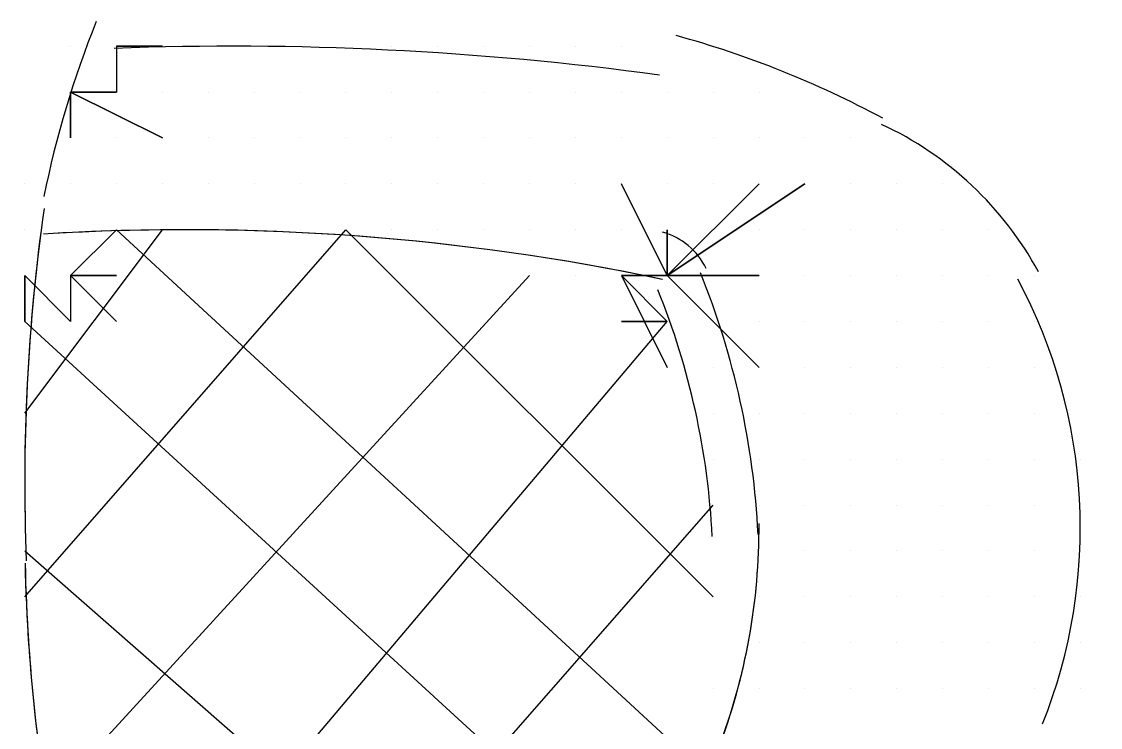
# Model space of a CAD drawing. Header units: millimetres. Extents: x 14 to 406, y 10 to 287.
# Drawn here: x 331.326 to 332.321, y 135.826 to 136.477 of the extents above; entities that cross this region are included whole.
import ezdxf

# ---------------------------------------------------------------- set-up
doc = ezdxf.new("R2010")
doc.units = ezdxf.units.MM
doc.header["$MEASUREMENT"] = 0
doc.layers.get('0').update_dxf_attribs({"linetype": 'CONTINUOUS'})

msp = doc.modelspace()

# ---------------------------------------------------------------- linework, layer by layer
at = {"color": 0, "linetype": 'Continuous', "lineweight": 25, "true_color": 0x000007}
for p, q in [((331.37121, 136.45444), (331.37121, 136.45444)), ((331.37121, 136.45444), (331.37121, 136.45444)), ((331.41355, 136.45444), (331.41355, 136.45444)), ((331.41355, 136.45444), (331.41355, 136.45444)), ((331.41355, 136.45444), (331.41355, 136.45444)), ((331.41355, 136.45444), (331.41355, 136.45444)), ((331.45588, 136.45444), (331.45588, 136.45444)), ((331.45588, 136.45444), (331.45588, 136.45444)), ((331.45588, 136.45444), (331.45588, 136.45444)), ((331.45588, 136.45444), (331.45588, 136.45444)), ((331.49821, 136.45444), (331.49821, 136.45444)), ((331.49821, 136.45444), (331.49821, 136.45444)), ((331.49821, 136.45444), (331.49821, 136.45444)), ((331.54055, 136.45444), (331.54055, 136.45444)), ((331.54055, 136.45444), (331.54055, 136.45444)), ((331.54055, 136.45444), (331.54055, 136.45444)), ((331.54055, 136.45444), (331.54055, 136.45444)), ((331.58288, 136.45444), (331.58288, 136.45444)), ((331.58288, 136.45444), (331.58288, 136.45444)), ((331.58288, 136.45444), (331.58288, 136.45444)), ((331.58288, 136.45444), (331.58288, 136.45444)), ((331.62521, 136.45444), (331.62521, 136.45444)), ((331.62521, 136.45444), (331.62521, 136.45444)), ((331.62521, 136.45444), (331.62521, 136.45444)), ((331.62521, 136.45444), (331.62521, 136.45444)), ((331.66755, 136.45444), (331.66755, 136.45444)), ((331.66755, 136.45444), (331.66755, 136.45444)), ((331.66755, 136.45444), (331.66755, 136.45444)), ((331.70988, 136.45444), (331.70988, 136.45444)), ((331.70988, 136.45444), (331.70988, 136.45444)), ((331.70988, 136.45444), (331.70988, 136.45444)), ((331.70988, 136.45444), (331.70988, 136.45444)), ((331.75221, 136.45444), (331.75221, 136.45444)), ((331.75221, 136.45444), (331.75221, 136.45444)), ((331.75221, 136.45444), (331.75221, 136.45444)), ((331.75221, 136.45444), (331.75221, 136.45444)), ((331.79455, 136.45444), (331.79455, 136.45444)), ((331.79455, 136.45444), (331.79455, 136.45444)), ((331.83688, 136.45444), (331.83688, 136.45444)), ((331.87921, 136.45444), (331.87921, 136.45444)), ((331.37121, 136.41211), (331.37121, 136.41211)), ((331.37121, 136.41211), (331.37121, 136.41211)), ((331.37121, 136.41211), (331.37121, 136.41211)), ((331.41355, 136.41211), (331.41355, 136.41211)), ((331.41355, 136.41211), (331.41355, 136.41211)), ((331.41355, 136.41211), (331.41355, 136.41211)), ((331.41355, 136.41211), (331.41355, 136.41211)), ((331.41355, 136.41211), (331.41355, 136.41211)), ((331.45588, 136.41211), (331.45588, 136.41211)), ((331.45588, 136.41211), (331.45588, 136.41211)), ((331.45588, 136.41211), (331.45588, 136.41211)), ((331.49821, 136.41211), (331.49821, 136.41211)), ((331.49821, 136.41211), (331.49821, 136.41211)), ((331.49821, 136.41211), (331.49821, 136.41211)), ((331.49821, 136.41211), (331.49821, 136.41211)), ((331.54055, 136.41211), (331.54055, 136.41211)), ((331.54055, 136.41211), (331.54055, 136.41211)), ((331.54055, 136.41211), (331.54055, 136.41211)), ((331.54055, 136.41211), (331.54055, 136.41211)), ((331.58288, 136.41211), (331.58288, 136.41211)), ((331.58288, 136.41211), (331.58288, 136.41211)), ((331.58288, 136.41211), (331.58288, 136.41211)), ((331.58288, 136.41211), (331.58288, 136.41211)), ((331.62521, 136.41211), (331.62521, 136.41211)), ((331.62521, 136.41211), (331.62521, 136.41211)), ((331.62521, 136.41211), (331.62521, 136.41211)), ((331.62521, 136.41211), (331.62521, 136.41211)), ((331.62521, 136.41211), (331.62521, 136.41211)), ((331.66755, 136.41211), (331.66755, 136.41211)), ((331.66755, 136.41211), (331.66755, 136.41211)), ((331.66755, 136.41211), (331.66755, 136.41211)), ((331.66755, 136.41211), (331.66755, 136.41211)), ((331.70988, 136.41211), (331.70988, 136.41211)), ((331.70988, 136.41211), (331.70988, 136.41211)), ((331.70988, 136.41211), (331.70988, 136.41211)), ((331.70988, 136.41211), (331.70988, 136.41211)), ((331.75221, 136.41211), (331.75221, 136.41211)), ((331.75221, 136.41211), (331.75221, 136.41211)), ((331.75221, 136.41211), (331.75221, 136.41211)), ((331.75221, 136.41211), (331.75221, 136.41211)), ((331.79455, 136.41211), (331.79455, 136.41211)), ((331.79455, 136.41211), (331.79455, 136.41211)), ((331.79455, 136.41211), (331.79455, 136.41211)), ((331.79455, 136.41211), (331.79455, 136.41211)), ((331.83688, 136.41211), (331.83688, 136.41211)), ((331.83688, 136.41211), (331.83688, 136.41211)), ((331.83688, 136.41211), (331.83688, 136.41211)), ((331.83688, 136.41211), (331.83688, 136.41211)), ((331.87921, 136.41211), (331.87921, 136.41211)), ((331.87921, 136.41211), (331.87921, 136.41211)), ((331.87921, 136.41211), (331.87921, 136.41211)), ((331.87921, 136.41211), (331.87921, 136.41211)), ((331.92155, 136.41211), (331.92155, 136.41211)), ((331.92155, 136.41211), (331.92155, 136.41211)), ((331.92155, 136.41211), (331.92155, 136.41211)), ((331.92155, 136.41211), (331.92155, 136.41211)), ((331.96388, 136.41211), (331.96388, 136.41211)), ((331.96388, 136.41211), (331.96388, 136.41211)), ((331.96388, 136.41211), (331.96388, 136.41211)), ((332.00621, 136.41211), (332.00621, 136.41211)), ((332.00621, 136.41211), (332.00621, 136.41211)), ((331.37121, 136.36977), (331.37121, 136.36977)), ((331.37121, 136.36977), (331.37121, 136.36977)), ((331.37121, 136.36977), (331.37121, 136.36977)), ((331.37121, 136.36977), (331.37121, 136.36977)), ((331.41355, 136.36977), (331.41355, 136.36977)), ((331.41355, 136.36977), (331.41355, 136.36977)), ((331.41355, 136.36977), (331.41355, 136.36977)), ((331.41355, 136.36977), (331.41355, 136.36977)), ((331.45588, 136.36977), (331.45588, 136.36977)), ((331.45588, 136.36977), (331.45588, 136.36977)), ((331.45588, 136.36977), (331.45588, 136.36977)), ((331.49821, 136.36977), (331.49821, 136.36977)), ((331.49821, 136.36977), (331.49821, 136.36977)), ((331.49821, 136.36977), (331.49821, 136.36977)), ((331.49821, 136.36977), (331.49821, 136.36977)), ((331.54055, 136.36977), (331.54055, 136.36977)), ((331.54055, 136.36977), (331.54055, 136.36977)), ((331.54055, 136.36977), (331.54055, 136.36977)), ((331.54055, 136.36977), (331.54055, 136.36977)), ((331.58288, 136.36977), (331.58288, 136.36977)), ((331.58288, 136.36977), (331.58288, 136.36977)), ((331.58288, 136.36977), (331.58288, 136.36977)), ((331.58288, 136.36977), (331.58288, 136.36977)), ((331.62521, 136.36977), (331.62521, 136.36977)), ((331.62521, 136.36977), (331.62521, 136.36977)), ((331.62521, 136.36977), (331.62521, 136.36977)), ((331.66755, 136.36977), (331.66755, 136.36977)), ((331.66755, 136.36977), (331.66755, 136.36977)), ((331.66755, 136.36977), (331.66755, 136.36977)), ((331.66755, 136.36977), (331.66755, 136.36977)), ((331.70988, 136.36977), (331.70988, 136.36977)), ((331.70988, 136.36977), (331.70988, 136.36977)), ((331.70988, 136.36977), (331.70988, 136.36977)), ((331.70988, 136.36977), (331.70988, 136.36977)), ((331.75221, 136.36977), (331.75221, 136.36977)), ((331.75221, 136.36977), (331.75221, 136.36977)), ((331.75221, 136.36977), (331.75221, 136.36977)), ((331.75221, 136.36977), (331.75221, 136.36977)), ((331.79455, 136.36977), (331.79455, 136.36977)), ((331.79455, 136.36977), (331.79455, 136.36977)), ((331.79455, 136.36977), (331.79455, 136.36977)), ((331.83688, 136.36977), (331.83688, 136.36977)), ((331.83688, 136.36977), (331.83688, 136.36977)), ((331.83688, 136.36977), (331.83688, 136.36977)), ((331.83688, 136.36977), (331.83688, 136.36977)), ((331.87921, 136.36977), (331.87921, 136.36977)), ((331.87921, 136.36977), (331.87921, 136.36977)), ((331.87921, 136.36977), (331.87921, 136.36977)), ((331.87921, 136.36977), (331.87921, 136.36977)), ((331.92155, 136.36977), (331.92155, 136.36977)), ((331.92155, 136.36977), (331.92155, 136.36977)), ((331.92155, 136.36977), (331.92155, 136.36977)), ((331.92155, 136.36977), (331.92155, 136.36977)), ((331.96388, 136.36977), (331.96388, 136.36977)), ((331.96388, 136.36977), (331.96388, 136.36977)), ((331.96388, 136.36977), (331.96388, 136.36977)), ((332.00621, 136.36977), (332.00621, 136.36977)), ((332.00621, 136.36977), (332.00621, 136.36977)), ((332.00621, 136.36977), (332.00621, 136.36977)), ((332.00621, 136.36977), (332.00621, 136.36977)), ((332.04855, 136.36977), (332.04855, 136.36977)), ((332.04855, 136.36977), (332.04855, 136.36977)), ((332.04855, 136.36977), (332.04855, 136.36977)), ((332.04855, 136.36977), (332.04855, 136.36977)), ((332.09088, 136.36977), (332.09088, 136.36977)), ((332.09088, 136.36977), (332.09088, 136.36977)), ((331.32888, 136.32744), (331.32888, 136.32744)), ((331.37121, 136.32744), (331.37121, 136.32744)), ((331.37121, 136.32744), (331.37121, 136.32744)), ((331.37121, 136.32744), (331.37121, 136.32744)), ((331.37121, 136.32744), (331.37121, 136.32744)), ((331.41355, 136.32744), (331.41355, 136.32744)), ((331.41355, 136.32744), (331.41355, 136.32744)), ((331.41355, 136.32744), (331.41355, 136.32744)), ((331.41355, 136.32744), (331.41355, 136.32744)), ((331.45588, 136.32744), (331.45588, 136.32744)), ((331.45588, 136.32744), (331.45588, 136.32744)), ((331.45588, 136.32744), (331.45588, 136.32744)), ((331.45588, 136.32744), (331.45588, 136.32744)), ((331.49821, 136.32744), (331.49821, 136.32744)), ((331.49821, 136.32744), (331.49821, 136.32744)), ((331.49821, 136.32744), (331.49821, 136.32744)), ((331.49821, 136.32744), (331.49821, 136.32744)), ((331.54055, 136.32744), (331.54055, 136.32744)), ((331.54055, 136.32744), (331.54055, 136.32744)), ((331.54055, 136.32744), (331.54055, 136.32744)), ((331.54055, 136.32744), (331.54055, 136.32744)), ((331.58288, 136.32744), (331.58288, 136.32744)), ((331.58288, 136.32744), (331.58288, 136.32744)), ((331.58288, 136.32744), (331.58288, 136.32744)), ((331.58288, 136.32744), (331.58288, 136.32744)), ((331.62521, 136.32744), (331.62521, 136.32744)), ((331.62521, 136.32744), (331.62521, 136.32744)), ((331.62521, 136.32744), (331.62521, 136.32744)), ((331.62521, 136.32744), (331.62521, 136.32744)), ((331.66755, 136.32744), (331.66755, 136.32744)), ((331.66755, 136.32744), (331.66755, 136.32744)), ((331.66755, 136.32744), (331.66755, 136.32744)), ((331.66755, 136.32744), (331.66755, 136.32744)), ((331.70988, 136.32744), (331.70988, 136.32744)), ((331.70988, 136.32744), (331.70988, 136.32744)), ((331.70988, 136.32744), (331.70988, 136.32744)), ((331.70988, 136.32744), (331.70988, 136.32744)), ((331.75221, 136.32744), (331.75221, 136.32744)), ((331.75221, 136.32744), (331.75221, 136.32744)), ((331.75221, 136.32744), (331.75221, 136.32744)), ((331.75221, 136.32744), (331.75221, 136.32744)), ((331.79455, 136.32744), (331.79455, 136.32744)), ((331.79455, 136.32744), (331.79455, 136.32744)), ((331.79455, 136.32744), (331.79455, 136.32744)), ((331.79455, 136.32744), (331.79455, 136.32744)), ((331.83688, 136.32744), (331.83688, 136.32744)), ((331.83688, 136.32744), (331.83688, 136.32744)), ((331.83688, 136.32744), (331.83688, 136.32744)), ((331.83688, 136.32744), (331.83688, 136.32744)), ((331.87921, 136.32744), (331.87921, 136.32744)), ((331.87921, 136.32744), (331.87921, 136.32744)), ((331.87921, 136.32744), (331.87921, 136.32744)), ((331.87921, 136.32744), (331.87921, 136.32744)), ((331.92155, 136.32744), (331.92155, 136.32744)), ((331.92155, 136.32744), (331.92155, 136.32744)), ((331.92155, 136.32744), (331.92155, 136.32744)), ((331.92155, 136.32744), (331.92155, 136.32744)), ((331.92155, 136.32744), (331.92155, 136.32744)), ((331.96388, 136.32744), (331.96388, 136.32744)), ((331.96388, 136.32744), (331.96388, 136.32744)), ((331.96388, 136.32744), (331.96388, 136.32744)), ((331.96388, 136.32744), (331.96388, 136.32744)), ((332.00621, 136.32744), (332.00621, 136.32744)), ((332.00621, 136.32744), (332.00621, 136.32744)), ((332.00621, 136.32744), (332.00621, 136.32744)), ((332.00621, 136.32744), (332.00621, 136.32744)), ((332.00621, 136.32744), (332.00621, 136.32744)), ((332.04855, 136.32744), (332.04855, 136.32744)), ((332.04855, 136.32744), (332.04855, 136.32744)), ((332.04855, 136.32744), (332.04855, 136.32744)), ((332.04855, 136.32744), (332.04855, 136.32744)), ((332.09088, 136.32744), (332.09088, 136.32744)), ((332.09088, 136.32744), (332.09088, 136.32744)), ((332.09088, 136.32744), (332.09088, 136.32744)), ((332.09088, 136.32744), (332.09088, 136.32744)), ((332.13321, 136.32744), (332.13321, 136.32744)), ((332.13321, 136.32744), (332.13321, 136.32744)), ((332.13321, 136.32744), (332.13321, 136.32744)), ((332.13321, 136.32744), (332.13321, 136.32744)), ((332.17555, 136.32744), (332.17555, 136.32744)), ((331.32888, 136.28511), (331.32888, 136.28511)), ((331.32888, 136.28511), (331.32888, 136.28511)), ((331.32888, 136.11577), (331.45588, 136.28511)), ((331.32888, 135.94644), (331.62521, 136.28511)), ((331.37121, 136.28511), (331.37121, 136.28511)), ((331.37121, 136.28511), (331.37121, 136.28511)), ((331.37121, 136.28511), (331.37121, 136.28511)), ((331.37121, 136.28511), (331.37121, 136.28511)), ((331.41355, 136.28511), (331.41355, 136.28511)), ((331.41355, 136.28511), (331.41355, 136.28511)), ((331.41355, 136.28511), (331.41355, 136.28511)), ((331.41355, 136.28511), (331.96388, 135.77711)), ((331.45588, 136.28511), (331.45588, 136.28511)), ((331.45588, 136.28511), (331.45588, 136.28511)), ((331.45588, 136.28511), (331.45588, 136.28511)), ((331.45588, 136.28511), (331.45588, 136.28511)), ((331.49821, 136.28511), (331.49821, 136.28511)), ((331.49821, 136.28511), (331.49821, 136.28511)), ((331.49821, 136.28511), (331.49821, 136.28511)), ((331.49821, 136.28511), (331.49821, 136.28511)), ((331.54055, 136.28511), (331.54055, 136.28511)), ((331.54055, 136.28511), (331.54055, 136.28511)), ((331.54055, 136.28511), (331.54055, 136.28511)), ((331.54055, 136.28511), (331.54055, 136.28511)), ((331.58288, 136.28511), (331.58288, 136.28511)), ((331.58288, 136.28511), (331.58288, 136.28511)), ((331.58288, 136.28511), (331.58288, 136.28511)), ((331.62521, 136.28511), (331.62521, 136.28511)), ((331.62521, 136.28511), (331.62521, 136.28511)), ((331.62521, 136.28511), (331.62521, 136.28511)), ((331.62521, 136.28511), (331.62521, 136.28511)), ((331.62521, 136.28511), (331.96388, 135.94644)), ((331.66755, 136.28511), (331.66755, 136.28511)), ((331.66755, 136.28511), (331.66755, 136.28511)), ((331.66755, 136.28511), (331.66755, 136.28511)), ((331.66755, 136.28511), (331.66755, 136.28511)), ((331.70988, 136.28511), (331.70988, 136.28511)), ((331.70988, 136.28511), (331.70988, 136.28511)), ((331.70988, 136.28511), (331.70988, 136.28511)), ((331.70988, 136.28511), (331.70988, 136.28511)), ((331.75221, 136.28511), (331.75221, 136.28511)), ((331.75221, 136.28511), (331.75221, 136.28511)), ((331.75221, 136.28511), (331.75221, 136.28511)), ((331.79455, 136.28511), (331.79455, 136.28511)), ((331.79455, 136.28511), (331.79455, 136.28511)), ((331.79455, 136.28511), (331.79455, 136.28511)), ((331.79455, 136.28511), (331.79455, 136.28511)), ((331.83688, 136.28511), (331.83688, 136.28511)), ((331.83688, 136.28511), (331.83688, 136.28511)), ((331.83688, 136.28511), (331.83688, 136.28511)), ((331.83688, 136.28511), (331.83688, 136.28511)), ((331.87921, 136.28511), (331.87921, 136.28511)), ((331.87921, 136.28511), (331.87921, 136.28511)), ((331.87921, 136.28511), (331.87921, 136.28511)), ((331.87921, 136.28511), (331.87921, 136.28511)), ((331.92155, 136.28511), (331.92155, 136.28511)), ((331.92155, 136.28511), (331.92155, 136.28511)), ((331.92155, 136.28511), (331.92155, 136.28511)), ((331.96388, 136.28511), (331.96388, 136.28511)), ((331.96388, 136.28511), (331.96388, 136.28511)), ((331.96388, 136.28511), (331.96388, 136.28511)), ((331.96388, 136.28511), (331.96388, 136.28511)), ((332.00621, 136.28511), (332.00621, 136.28511)), ((332.00621, 136.28511), (332.00621, 136.28511)), ((332.00621, 136.28511), (332.00621, 136.28511)), ((332.00621, 136.28511), (332.00621, 136.28511)), ((332.04855, 136.28511), (332.04855, 136.28511)), ((332.04855, 136.28511), (332.04855, 136.28511)), ((332.04855, 136.28511), (332.04855, 136.28511)), ((332.04855, 136.28511), (332.04855, 136.28511)), ((332.09088, 136.28511), (332.09088, 136.28511)), ((332.09088, 136.28511), (332.09088, 136.28511)), ((332.09088, 136.28511), (332.09088, 136.28511)), ((332.13321, 136.28511), (332.13321, 136.28511)), ((332.13321, 136.28511), (332.13321, 136.28511)), ((332.13321, 136.28511), (332.13321, 136.28511)), ((332.13321, 136.28511), (332.13321, 136.28511)), ((332.17555, 136.28511), (332.17555, 136.28511)), ((332.17555, 136.28511), (332.17555, 136.28511)), ((332.17555, 136.28511), (332.17555, 136.28511)), ((332.17555, 136.28511), (332.17555, 136.28511)), ((332.21788, 136.28511), (332.21788, 136.28511)), ((331.32888, 135.73477), (331.79455, 136.24277)), ((331.79455, 136.24277), (331.79455, 136.24277)), ((331.83688, 136.24277), (331.83688, 136.24277)), ((331.83688, 136.24277), (331.83688, 136.24277)), ((331.83688, 136.24277), (331.83688, 136.24277)), ((331.83688, 136.24277), (331.83688, 136.24277)), ((331.87921, 136.24277), (331.87921, 136.24277)), ((331.87921, 136.24277), (331.87921, 136.24277)), ((331.87921, 136.24277), (331.87921, 136.24277)), ((331.87921, 136.24277), (331.87921, 136.24277)), ((331.87921, 136.24277), (331.92155, 136.15811)), ((331.92155, 136.24277), (331.92155, 136.24277)), ((331.92155, 136.24277), (331.92155, 136.24277)), ((331.92155, 136.24277), (331.92155, 136.24277)), ((331.96388, 136.24277), (331.96388, 136.24277)), ((331.96388, 136.24277), (331.96388, 136.24277)), ((331.96388, 136.24277), (331.96388, 136.24277)), ((331.96388, 136.24277), (331.96388, 136.24277)), ((332.00621, 136.24277), (332.00621, 136.24277)), ((332.00621, 136.24277), (332.00621, 136.24277)), ((332.00621, 136.24277), (332.00621, 136.24277)), ((332.00621, 136.24277), (332.00621, 136.24277)), ((332.04855, 136.24277), (332.04855, 136.24277)), ((332.04855, 136.24277), (332.04855, 136.24277)), ((332.04855, 136.24277), (332.04855, 136.24277)), ((332.04855, 136.24277), (332.04855, 136.24277)), ((332.09088, 136.24277), (332.09088, 136.24277)), ((332.09088, 136.24277), (332.09088, 136.24277)), ((332.09088, 136.24277), (332.09088, 136.24277)), ((332.09088, 136.24277), (332.09088, 136.24277)), ((332.13321, 136.24277), (332.13321, 136.24277)), ((332.13321, 136.24277), (332.13321, 136.24277)), ((332.13321, 136.24277), (332.13321, 136.24277)), ((332.13321, 136.24277), (332.13321, 136.24277)), ((332.17555, 136.24277), (332.17555, 136.24277)), ((332.17555, 136.24277), (332.17555, 136.24277)), ((332.17555, 136.24277), (332.17555, 136.24277)), ((332.17555, 136.24277), (332.17555, 136.24277)), ((332.21788, 136.24277), (332.21788, 136.24277)), ((332.21788, 136.24277), (332.21788, 136.24277)), ((332.21788, 136.24277), (332.21788, 136.24277)), ((332.26021, 136.24277), (332.26021, 136.24277)), ((331.32888, 136.20044), (331.83688, 135.73477)), ((331.45588, 135.65011), (331.92155, 136.20044)), ((331.87921, 136.20044), (331.87921, 136.20044)), ((331.92155, 136.20044), (331.92155, 136.20044)), ((331.96388, 136.20044), (331.96388, 136.20044)), ((331.96388, 136.20044), (331.96388, 136.20044)), ((331.96388, 136.20044), (331.96388, 136.20044)), ((331.96388, 136.20044), (331.96388, 136.20044)), ((332.00621, 136.20044), (332.00621, 136.20044)), ((332.00621, 136.20044), (332.00621, 136.20044)), ((332.00621, 136.20044), (332.00621, 136.20044)), ((332.00621, 136.20044), (332.00621, 136.20044)), ((332.04855, 136.20044), (332.04855, 136.20044)), ((332.04855, 136.20044), (332.04855, 136.20044)), ((332.04855, 136.20044), (332.04855, 136.20044)), ((332.09088, 136.20044), (332.09088, 136.20044)), ((332.09088, 136.20044), (332.09088, 136.20044)), ((332.09088, 136.20044), (332.09088, 136.20044)), ((332.09088, 136.20044), (332.09088, 136.20044)), ((332.13321, 136.20044), (332.13321, 136.20044)), ((332.13321, 136.20044), (332.13321, 136.20044)), ((332.13321, 136.20044), (332.13321, 136.20044)), ((332.13321, 136.20044), (332.13321, 136.20044)), ((332.17555, 136.20044), (332.17555, 136.20044)), ((332.17555, 136.20044), (332.17555, 136.20044)), ((332.17555, 136.20044), (332.17555, 136.20044)), ((332.17555, 136.20044), (332.17555, 136.20044)), ((332.21788, 136.20044), (332.21788, 136.20044)), ((332.21788, 136.20044), (332.21788, 136.20044)), ((332.21788, 136.20044), (332.21788, 136.20044)), ((332.26021, 136.20044), (332.26021, 136.20044)), ((332.26021, 136.20044), (332.26021, 136.20044)), ((331.96388, 136.15811), (331.96388, 136.15811)), ((331.96388, 136.15811), (331.96388, 136.15811)), ((331.96388, 136.15811), (331.96388, 136.15811)), ((332.00621, 136.15811), (332.00621, 136.15811)), ((332.00621, 136.15811), (332.00621, 136.15811)), ((332.00621, 136.15811), (332.00621, 136.15811)), ((332.00621, 136.15811), (332.00621, 136.15811)), ((332.04855, 136.15811), (332.04855, 136.15811)), ((332.04855, 136.15811), (332.04855, 136.15811)), ((332.04855, 136.15811), (332.04855, 136.15811)), ((332.09088, 136.15811), (332.09088, 136.15811)), ((332.09088, 136.15811), (332.09088, 136.15811)), ((332.09088, 136.15811), (332.09088, 136.15811)), ((332.09088, 136.15811), (332.09088, 136.15811)), ((332.13321, 136.15811), (332.13321, 136.15811)), ((332.13321, 136.15811), (332.13321, 136.15811)), ((332.13321, 136.15811), (332.13321, 136.15811)), ((332.13321, 136.15811), (332.13321, 136.15811)), ((332.17555, 136.15811), (332.17555, 136.15811)), ((332.17555, 136.15811), (332.17555, 136.15811)), ((332.17555, 136.15811), (332.17555, 136.15811)), ((332.17555, 136.15811), (332.17555, 136.15811)), ((332.21788, 136.15811), (332.21788, 136.15811)), ((332.21788, 136.15811), (332.21788, 136.15811)), ((332.21788, 136.15811), (332.21788, 136.15811)), ((332.26021, 136.15811), (332.26021, 136.15811)), ((332.26021, 136.15811), (332.26021, 136.15811)), ((332.26021, 136.15811), (332.26021, 136.15811)), ((331.96388, 136.11577), (331.96388, 136.11577)), ((331.96388, 136.11577), (331.96388, 136.11577)), ((332.00621, 136.11577), (332.00621, 136.11577)), ((332.00621, 136.11577), (332.00621, 136.11577)), ((332.00621, 136.11577), (332.00621, 136.11577)), ((332.04855, 136.11577), (332.04855, 136.11577)), ((332.04855, 136.11577), (332.04855, 136.11577)), ((332.04855, 136.11577), (332.04855, 136.11577)), ((332.04855, 136.11577), (332.04855, 136.11577)), ((332.09088, 136.11577), (332.09088, 136.11577)), ((332.09088, 136.11577), (332.09088, 136.11577)), ((332.09088, 136.11577), (332.09088, 136.11577)), ((332.09088, 136.11577), (332.09088, 136.11577)), ((332.13321, 136.11577), (332.13321, 136.11577)), ((332.13321, 136.11577), (332.13321, 136.11577)), ((332.13321, 136.11577), (332.13321, 136.11577)), ((332.13321, 136.11577), (332.13321, 136.11577)), ((332.13321, 136.11577), (332.13321, 136.11577)), ((332.17555, 136.11577), (332.17555, 136.11577)), ((332.17555, 136.11577), (332.17555, 136.11577)), ((332.17555, 136.11577), (332.17555, 136.11577)), ((332.21788, 136.11577), (332.21788, 136.11577)), ((332.21788, 136.11577), (332.21788, 136.11577)), ((332.21788, 136.11577), (332.21788, 136.11577)), ((332.21788, 136.11577), (332.21788, 136.11577)), ((332.26021, 136.11577), (332.26021, 136.11577)), ((332.26021, 136.11577), (332.26021, 136.11577)), ((332.26021, 136.11577), (332.26021, 136.11577)), ((332.26021, 136.11577), (332.26021, 136.11577)), ((331.96388, 136.07344), (331.96388, 136.07344)), ((331.96388, 136.07344), (331.96388, 136.07344)), ((332.00621, 136.07344), (332.00621, 136.07344)), ((332.00621, 136.07344), (332.00621, 136.07344)), ((332.00621, 136.07344), (332.00621, 136.07344)), ((332.04855, 136.07344), (332.04855, 136.07344)), ((332.04855, 136.07344), (332.04855, 136.07344)), ((332.04855, 136.07344), (332.04855, 136.07344)), ((332.04855, 136.07344), (332.04855, 136.07344)), ((332.09088, 136.07344), (332.09088, 136.07344)), ((332.09088, 136.07344), (332.09088, 136.07344)), ((332.09088, 136.07344), (332.09088, 136.07344)), ((332.09088, 136.07344), (332.09088, 136.07344)), ((332.13321, 136.07344), (332.13321, 136.07344)), ((332.13321, 136.07344), (332.13321, 136.07344)), ((332.13321, 136.07344), (332.13321, 136.07344)), ((332.13321, 136.07344), (332.13321, 136.07344)), ((332.17555, 136.07344), (332.17555, 136.07344)), ((332.17555, 136.07344), (332.17555, 136.07344)), ((332.17555, 136.07344), (332.17555, 136.07344)), ((332.21788, 136.07344), (332.21788, 136.07344)), ((332.21788, 136.07344), (332.21788, 136.07344)), ((332.21788, 136.07344), (332.21788, 136.07344)), ((332.21788, 136.07344), (332.21788, 136.07344)), ((332.26021, 136.07344), (332.26021, 136.07344)), ((332.26021, 136.07344), (332.26021, 136.07344)), ((332.26021, 136.07344), (332.26021, 136.07344)), ((332.26021, 136.07344), (332.26021, 136.07344)), ((332.30255, 136.07344), (332.30255, 136.07344)), ((331.66755, 135.69244), (331.96388, 136.03111)), ((332.00621, 136.03111), (332.00621, 136.03111)), ((332.00621, 136.03111), (332.00621, 136.03111)), ((332.00621, 136.03111), (332.00621, 136.03111)), ((332.00621, 136.03111), (332.00621, 136.03111)), ((332.04855, 136.03111), (332.04855, 136.03111)), ((332.04855, 136.03111), (332.04855, 136.03111)), ((332.04855, 136.03111), (332.04855, 136.03111)), ((332.04855, 136.03111), (332.04855, 136.03111)), ((332.09088, 136.03111), (332.09088, 136.03111)), ((332.09088, 136.03111), (332.09088, 136.03111)), ((332.09088, 136.03111), (332.09088, 136.03111)), ((332.09088, 136.03111), (332.09088, 136.03111)), ((332.13321, 136.03111), (332.13321, 136.03111)), ((332.13321, 136.03111), (332.13321, 136.03111)), ((332.13321, 136.03111), (332.13321, 136.03111)), ((332.17555, 136.03111), (332.17555, 136.03111)), ((332.17555, 136.03111), (332.17555, 136.03111)), ((332.17555, 136.03111), (332.17555, 136.03111)), ((332.17555, 136.03111), (332.17555, 136.03111)), ((332.21788, 136.03111), (332.21788, 136.03111)), ((332.21788, 136.03111), (332.21788, 136.03111)), ((332.21788, 136.03111), (332.21788, 136.03111)), ((332.21788, 136.03111), (332.21788, 136.03111)), ((332.26021, 136.03111), (332.26021, 136.03111)), ((332.26021, 136.03111), (332.26021, 136.03111)), ((332.26021, 136.03111), (332.26021, 136.03111)), ((332.26021, 136.03111), (332.26021, 136.03111)), ((332.30255, 136.03111), (332.30255, 136.03111)), ((332.30255, 136.03111), (332.30255, 136.03111)), ((331.32888, 135.98877), (331.66755, 135.69244)), ((332.00621, 135.98877), (332.00621, 135.98877)), ((332.00621, 135.98877), (332.00621, 135.98877)), ((332.00621, 135.98877), (332.00621, 135.98877)), ((332.00621, 135.98877), (332.00621, 135.98877)), ((332.04855, 135.98877), (332.04855, 135.98877)), ((332.04855, 135.98877), (332.04855, 135.98877)), ((332.04855, 135.98877), (332.04855, 135.98877)), ((332.04855, 135.98877), (332.04855, 135.98877)), ((332.09088, 135.98877), (332.09088, 135.98877)), ((332.09088, 135.98877), (332.09088, 135.98877)), ((332.09088, 135.98877), (332.09088, 135.98877)), ((332.09088, 135.98877), (332.09088, 135.98877)), ((332.09088, 135.98877), (332.09088, 135.98877)), ((332.13321, 135.98877), (332.13321, 135.98877)), ((332.13321, 135.98877), (332.13321, 135.98877)), ((332.13321, 135.98877), (332.13321, 135.98877)), ((332.17555, 135.98877), (332.17555, 135.98877)), ((332.17555, 135.98877), (332.17555, 135.98877)), ((332.17555, 135.98877), (332.17555, 135.98877)), ((332.17555, 135.98877), (332.17555, 135.98877)), ((332.21788, 135.98877), (332.21788, 135.98877)), ((332.21788, 135.98877), (332.21788, 135.98877)), ((332.21788, 135.98877), (332.21788, 135.98877)), ((332.21788, 135.98877), (332.21788, 135.98877)), ((332.26021, 135.98877), (332.26021, 135.98877)), ((332.26021, 135.98877), (332.26021, 135.98877)), ((332.26021, 135.98877), (332.26021, 135.98877)), ((332.26021, 135.98877), (332.26021, 135.98877)), ((332.30255, 135.98877), (332.30255, 135.98877)), ((332.00621, 135.94644), (332.00621, 135.94644)), ((332.00621, 135.94644), (332.00621, 135.94644)), ((332.00621, 135.94644), (332.00621, 135.94644)), ((332.00621, 135.94644), (332.00621, 135.94644)), ((332.04855, 135.94644), (332.04855, 135.94644)), ((332.04855, 135.94644), (332.04855, 135.94644)), ((332.04855, 135.94644), (332.04855, 135.94644)), ((332.04855, 135.94644), (332.04855, 135.94644)), ((332.09088, 135.94644), (332.09088, 135.94644)), ((332.09088, 135.94644), (332.09088, 135.94644)), ((332.09088, 135.94644), (332.09088, 135.94644)), ((332.09088, 135.94644), (332.09088, 135.94644)), ((332.13321, 135.94644), (332.13321, 135.94644)), ((332.13321, 135.94644), (332.13321, 135.94644)), ((332.13321, 135.94644), (332.13321, 135.94644)), ((332.13321, 135.94644), (332.13321, 135.94644)), ((332.17555, 135.94644), (332.17555, 135.94644)), ((332.17555, 135.94644), (332.17555, 135.94644)), ((332.17555, 135.94644), (332.17555, 135.94644)), ((332.17555, 135.94644), (332.17555, 135.94644)), ((332.21788, 135.94644), (332.21788, 135.94644)), ((332.21788, 135.94644), (332.21788, 135.94644)), ((332.21788, 135.94644), (332.21788, 135.94644)), ((332.21788, 135.94644), (332.21788, 135.94644)), ((332.26021, 135.94644), (332.26021, 135.94644)), ((332.26021, 135.94644), (332.26021, 135.94644)), ((332.26021, 135.94644), (332.26021, 135.94644)), ((332.26021, 135.94644), (332.26021, 135.94644)), ((332.30255, 135.94644), (332.30255, 135.94644)), ((332.30255, 135.94644), (332.30255, 135.94644)), ((332.00621, 135.90411), (332.00621, 135.90411)), ((332.00621, 135.90411), (332.00621, 135.90411)), ((332.00621, 135.90411), (332.00621, 135.90411)), ((332.00621, 135.90411), (332.00621, 135.90411)), ((332.00621, 135.90411), (332.00621, 135.90411)), ((332.04855, 135.90411), (332.04855, 135.90411)), ((332.04855, 135.90411), (332.04855, 135.90411)), ((332.04855, 135.90411), (332.04855, 135.90411)), ((332.04855, 135.90411), (332.04855, 135.90411)), ((332.09088, 135.90411), (332.09088, 135.90411)), ((332.09088, 135.90411), (332.09088, 135.90411)), ((332.09088, 135.90411), (332.09088, 135.90411)), ((332.13321, 135.90411), (332.13321, 135.90411)), ((332.13321, 135.90411), (332.13321, 135.90411)), ((332.13321, 135.90411), (332.13321, 135.90411)), ((332.13321, 135.90411), (332.13321, 135.90411)), ((332.17555, 135.90411), (332.17555, 135.90411)), ((332.17555, 135.90411), (332.17555, 135.90411)), ((332.17555, 135.90411), (332.17555, 135.90411)), ((332.17555, 135.90411), (332.17555, 135.90411)), ((332.21788, 135.90411), (332.21788, 135.90411)), ((332.21788, 135.90411), (332.21788, 135.90411)), ((332.21788, 135.90411), (332.21788, 135.90411)), ((332.21788, 135.90411), (332.21788, 135.90411)), ((332.26021, 135.90411), (332.26021, 135.90411)), ((332.26021, 135.90411), (332.26021, 135.90411)), ((332.26021, 135.90411), (332.26021, 135.90411)), ((332.30255, 135.90411), (332.30255, 135.90411)), ((332.30255, 135.90411), (332.30255, 135.90411)), ((331.96388, 135.86177), (331.96388, 135.86177)), ((332.00621, 135.86177), (332.00621, 135.86177)), ((332.00621, 135.86177), (332.00621, 135.86177)), ((332.00621, 135.86177), (332.00621, 135.86177)), ((332.00621, 135.86177), (332.00621, 135.86177)), ((332.04855, 135.86177), (332.04855, 135.86177)), ((332.04855, 135.86177), (332.04855, 135.86177)), ((332.04855, 135.86177), (332.04855, 135.86177)), ((332.04855, 135.86177), (332.04855, 135.86177)), ((332.09088, 135.86177), (332.09088, 135.86177)), ((332.09088, 135.86177), (332.09088, 135.86177)), ((332.09088, 135.86177), (332.09088, 135.86177)), ((332.09088, 135.86177), (332.09088, 135.86177)), ((332.13321, 135.86177), (332.13321, 135.86177)), ((332.13321, 135.86177), (332.13321, 135.86177)), ((332.13321, 135.86177), (332.13321, 135.86177)), ((332.13321, 135.86177), (332.13321, 135.86177)), ((332.17555, 135.86177), (332.17555, 135.86177)), ((332.17555, 135.86177), (332.17555, 135.86177)), ((332.17555, 135.86177), (332.17555, 135.86177)), ((332.17555, 135.86177), (332.17555, 135.86177)), ((332.21788, 135.86177), (332.21788, 135.86177)), ((332.21788, 135.86177), (332.21788, 135.86177)), ((332.21788, 135.86177), (332.21788, 135.86177)), ((332.21788, 135.86177), (332.21788, 135.86177)), ((332.26021, 135.86177), (332.26021, 135.86177)), ((332.26021, 135.86177), (332.26021, 135.86177)), ((332.26021, 135.86177), (332.26021, 135.86177)), ((332.26021, 135.86177), (332.26021, 135.86177)), ((332.30255, 135.86177), (332.30255, 135.86177))]:
    msp.add_line(p, q, dxfattribs=at)
for points in [[(331.41355, 136.45444), (331.45588, 136.45444), (331.41355, 136.45444), (331.41355, 136.41211), (331.37121, 136.41211), (331.45588, 136.36977), (331.37121, 136.41211), (331.41355, 136.41211), (331.37121, 136.41211), (331.37121, 136.36977), (331.37121, 136.41211)], [(332.00621, 136.15811), (331.92155, 136.24277), (332.00621, 136.24277), (331.92155, 136.24277), (331.96388, 136.24277), (331.92155, 136.24277), (332.04855, 136.32744), (331.92155, 136.24277), (331.87921, 136.24277), (331.92155, 136.24277), (331.92155, 136.28511), (331.92155, 136.24277), (332.00621, 136.32744), (331.92155, 136.24277), (331.92155, 136.28511), (331.92155, 136.24277), (331.87921, 136.32744)], [(331.37121, 136.24277), (331.41355, 136.28511), (331.37121, 136.24277), (331.41355, 136.24277), (331.37121, 136.24277), (331.41355, 136.20044), (331.37121, 136.24277), (331.37121, 136.20044), (331.32888, 136.24277), (331.32888, 136.20044), (331.32888, 136.24277)]]:
    msp.add_lwpolyline(points, dxfattribs=at)
for points in [[(331.92155, 136.20044), (331.87921, 136.24277), (331.92155, 136.20044), (331.87921, 136.20044), (331.92155, 136.20044), (331.87921, 136.20044)], [(331.92155, 136.24277), (331.96388, 136.20044), (331.92155, 136.24277), (332.00621, 136.24277)]]:
    msp.add_lwpolyline(points, close=True, dxfattribs=at)
for points in [[(331.39486, 136.47717), (331.37384, 136.42499), (331.35768, 136.37096), (331.34662, 136.31579)], [(332.1203, 136.38794), (332.05988, 136.42049), (331.99596, 136.44609), (331.9298, 136.46427)], [(331.9145, 136.42779), (331.74781, 136.45038), (331.57947, 136.45864), (331.41138, 136.45246)], [(332.26398, 136.24629), (332.23152, 136.30594), (332.18082, 136.35363), (332.11928, 136.38233)], [(331.34668, 136.30466), (331.33142, 136.19705), (331.32597, 136.08827), (331.33035, 135.97968)], [(331.34525, 136.29441), (331.33109, 136.19019), (331.32611, 136.08493), (331.33035, 135.97985)], [(331.917, 136.23934), (331.72946, 136.27879), (331.53745, 136.29283), (331.34616, 136.2811)], [(331.917, 136.23934), (331.72946, 136.27879), (331.53745, 136.29283), (331.34616, 136.2811)], [(331.91721, 136.2393), (331.73256, 136.27815), (331.54357, 136.29239), (331.35515, 136.28164)], [(331.95752, 136.24934), (331.94952, 136.26579), (331.93482, 136.27801), (331.91717, 136.28284)], [(331.95752, 136.24934), (331.94952, 136.26579), (331.93482, 136.27801), (331.91717, 136.28284)], [(332.00533, 136.00403), (332.00123, 136.08692), (331.98327, 136.16853), (331.95214, 136.24546)], [(332.00533, 136.00403), (332.00123, 136.08692), (331.98327, 136.16853), (331.95214, 136.24546)], [(332.2677, 135.82908), (332.32111, 135.96256), (332.3128, 136.11283), (332.24498, 136.2396)], [(331.96303, 136.00215), (331.95917, 136.08021), (331.94222, 136.15706), (331.91293, 136.22953)], [(331.96859, 135.80601), (331.99394, 135.87234), (332.00669, 135.94282), (332.00619, 136.01383)], [(331.9687, 135.80631), (331.994, 135.87261), (332.00671, 135.94304), (332.00619, 136.01399)], [(331.9687, 135.80631), (331.994, 135.87261), (332.00671, 135.94304), (332.00619, 136.01399)], [(331.32921, 135.97753), (331.3313, 135.8754), (331.34325, 135.7737), (331.36487, 135.67386)], [(331.32921, 135.97738), (331.33126, 135.87829), (331.34257, 135.77962), (331.36299, 135.68264)]]:
    msp.add_open_spline(points, degree=3, dxfattribs=at)

doc.saveas('drawing.dxf')
